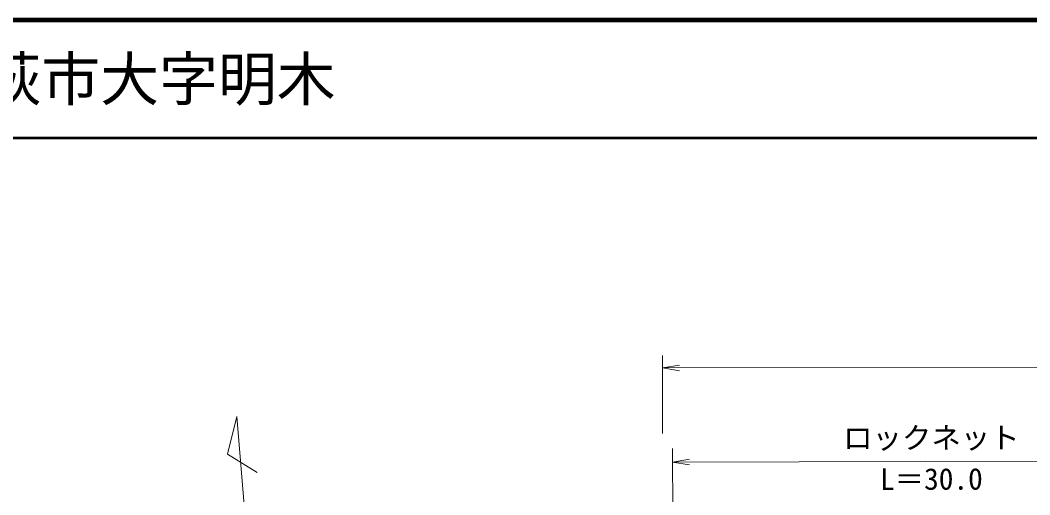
# Model space of a CAD drawing. Units: millimetres, scale not verified. Extents: x 40000 to 680000, y 20000 to 380000.
# Drawn here: x 408222 to 494022, y 339657 to 380000 of the extents above; entities that cross this region are included whole.
import ezdxf
from ezdxf.enums import TextEntityAlignment as Align

# ---------------------------------------------------------------- set-up
doc = ezdxf.new("R2010")
doc.units = ezdxf.units.MM
doc.header["$LTSCALE"] = 1000
for name, color, linetype, lineweight in [('M-BMK-SRVR', 3, 'Continuous', 13), ('M-TTL', 2, 'Continuous', 140), ('M-TTL-LINE', 7, 'Continuous', 50), ('M-TTL-TXT', 7, 'Continuous', 13)]:
    doc.layers.add(name, color=color, linetype=linetype, lineweight=lineweight)
doc.styles.add('ＭＳ ゴシック', font='')
doc.styles.get('ＭＳ ゴシック').set_extended_font_data('MS Gothic')

# ---------------------------------------------------------------- blocks, each defined once
blk = doc.blocks.new('open_arrow')
at = {"color": 0, "linetype": 'Continuous', "lineweight": -2}
blk.add_lwpolyline([(7.5, 1.25), (0, 0), (7.5, -1.25)], dxfattribs=at)

msp = doc.modelspace()

# ---------------------------------------------------------------- linework, layer by layer
at = {"layer": 'M-BMK-SRVR'}
for p, q in [((426642, 346316), (425836, 343124)), ((428280, 325980), (426642, 346316)), ((425836, 343124), (428350, 341562))]:
    msp.add_line(p, q, dxfattribs=at)
at = {"layer": 'M-TTL'}
msp.add_line((680000, 380000), (40000, 380000), dxfattribs=at)
at = {"layer": 'M-TTL-LINE'}
msp.add_line((40000, 370000), (680000, 370000), dxfattribs=at)
at = {"layer": 'M-TTL-TXT'}
for p, q in [((462815, 344873), (462800, 351487)), ((462802, 350444), (578643, 350699)), ((463726, 312985), (463659, 343593)), ((463661, 342435), (508240, 342533))]:
    msp.add_line(p, q, dxfattribs=at)

# ---------------------------------------------------------------- block references
at = {"layer": 'M-TTL-TXT', "xscale": 193, "yscale": 193, "rotation": 0.1}
for p in [(462802, 350444), (463661, 342435)]:
    msp.add_blockref('open_arrow', p, dxfattribs=at)

# ---------------------------------------------------------------- texts
at = {"layer": 'M-TTL-TXT', "style": 'ＭＳ ゴシック'}
msp.add_text('萩市大字明木', height=3666, dxfattribs=at).set_placement((405024, 375000), align=Align.MIDDLE_LEFT)
for s, p in [('ロックネット', (478160, 343021)), ('L＝30.0', (481293, 339528))]:
    msp.add_text(s, height=1833, rotation=0.126, dxfattribs=at).set_placement(p, align=Align.BOTTOM_LEFT)

doc.saveas('drawing.dxf')
